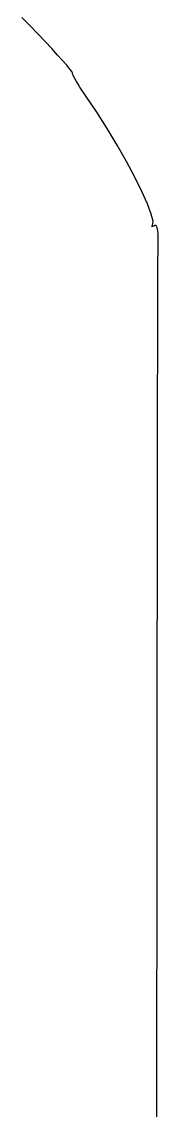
# Model space of a CAD drawing. Header units: millimetres. Extents: x 0 to 1242, y -2208 to 0.
# Drawn here: x 1209.9 to 1242.5, y -1698.8 to -1437.8 of the extents above; entities that cross this region are included whole.
import ezdxf

# ---------------------------------------------------------------- set-up
doc = ezdxf.new("R2010")
doc.units = ezdxf.units.MM
doc.layers.get('0').update_dxf_attribs({"linetype": 'CONTINUOUS'})

msp = doc.modelspace()

# ---------------------------------------------------------------- linework, layer by layer
for p, q in [((1211.855965, -1438.806729), (1209.9, -1436.805)), ((1213.71392, -1440.732552), (1211.855965, -1438.806729)), ((1215.448455, -1442.554623), (1213.71392, -1440.732552)), ((1217.03416, -1444.245096), (1215.448455, -1442.554623)), ((1218.445625, -1445.776125), (1217.03416, -1444.245096)), ((1219.65744, -1447.119864), (1218.445625, -1445.776125)), ((1220.644195, -1448.248467), (1219.65744, -1447.119864)), ((1221.38048, -1449.134088), (1220.644195, -1448.248467)), ((1221.840885, -1449.748881), (1221.38048, -1449.134088)), ((1222, -1450.065), (1221.840885, -1449.748881)), ((1222.043658, -1450.281889), (1222, -1450.065)), ((1222.169984, -1450.608992), (1222.043658, -1450.281889)), ((1222.372006, -1451.034363), (1222.169984, -1450.608992)), ((1222.642752, -1451.546056), (1222.372006, -1451.034363)), ((1222.97525, -1452.132125), (1222.642752, -1451.546056)), ((1223.362528, -1452.780624), (1222.97525, -1452.132125)), ((1223.797614, -1453.479607), (1223.362528, -1452.780624)), ((1224.273536, -1454.217128), (1223.797614, -1453.479607)), ((1224.783322, -1454.981241), (1224.273536, -1454.217128)), ((1225.32, -1455.76), (1224.783322, -1454.981241)), ((1227.841973, -1459.492666), (1225.32, -1455.76)), ((1230.327304, -1463.415928), (1227.841973, -1459.492666)), ((1232.711511, -1467.404182), (1230.327304, -1463.415928)), ((1234.930112, -1471.331824), (1232.711511, -1467.404182)), ((1236.918625, -1475.07325), (1234.930112, -1471.331824)), ((1238.612568, -1478.502856), (1236.918625, -1475.07325)), ((1239.947459, -1481.495038), (1238.612568, -1478.502856)), ((1240.858816, -1483.924192), (1239.947459, -1481.495038)), ((1241.282157, -1485.664714), (1240.858816, -1483.924192)), ((1240.975862, -1486.855834), (1241.003088, -1486.789056)), ((1240.979224, -1486.900808), (1240.975862, -1486.855834)), ((1241.01225, -1486.92375), (1240.979224, -1486.900808)), ((1241.003088, -1486.789056), (1241.061826, -1486.700702)), ((1241.074016, -1486.924432), (1241.01225, -1486.92375)), ((1241.061826, -1486.700702), (1241.153, -1486.591)), ((1241.163598, -1486.902626), (1241.074016, -1486.924432)), ((1241.153, -1486.591), (1241.282157, -1485.664714)), ((1241.280072, -1486.858104), (1241.163598, -1486.902626)), ((1241.422514, -1486.790638), (1241.280072, -1486.858104)), ((1241.59, -1486.7), (1241.422514, -1486.790638)), ((1241.79793, -1486.631204), (1241.59, -1486.7)), ((1241.97844, -1486.677392), (1241.79793, -1486.631204)), ((1242.13171, -1486.839428), (1241.97844, -1486.677392)), ((1242.25792, -1487.118176), (1242.13171, -1486.839428)), ((1242.35725, -1487.5145), (1242.25792, -1487.118176)), ((1242.42988, -1488.029264), (1242.35725, -1487.5145)), ((1242.47599, -1488.663332), (1242.42988, -1488.029264)), ((1242.457, -1491.29), (1242.48937, -1490.292836)), ((1242.49576, -1489.417568), (1242.47599, -1488.663332)), ((1242.48937, -1490.292836), (1242.49576, -1489.417568)), ((1242.419048, -1496.810201), (1242.457, -1491.29)), ((1242.380064, -1511.146448), (1242.419048, -1496.810201)), ((1242.340756, -1533.540707), (1242.380064, -1511.146448)), ((1242.301832, -1563.234944), (1242.340756, -1533.540707)), ((1242.264, -1599.471125), (1242.301832, -1563.234944)), ((1242.227968, -1641.491216), (1242.264, -1599.471125)), ((1242.194444, -1688.537183), (1242.227968, -1641.491216)), ((1242.164136, -1739.850992), (1242.194444, -1688.537183))]:
    msp.add_line(p, q)

doc.saveas('drawing.dxf')
